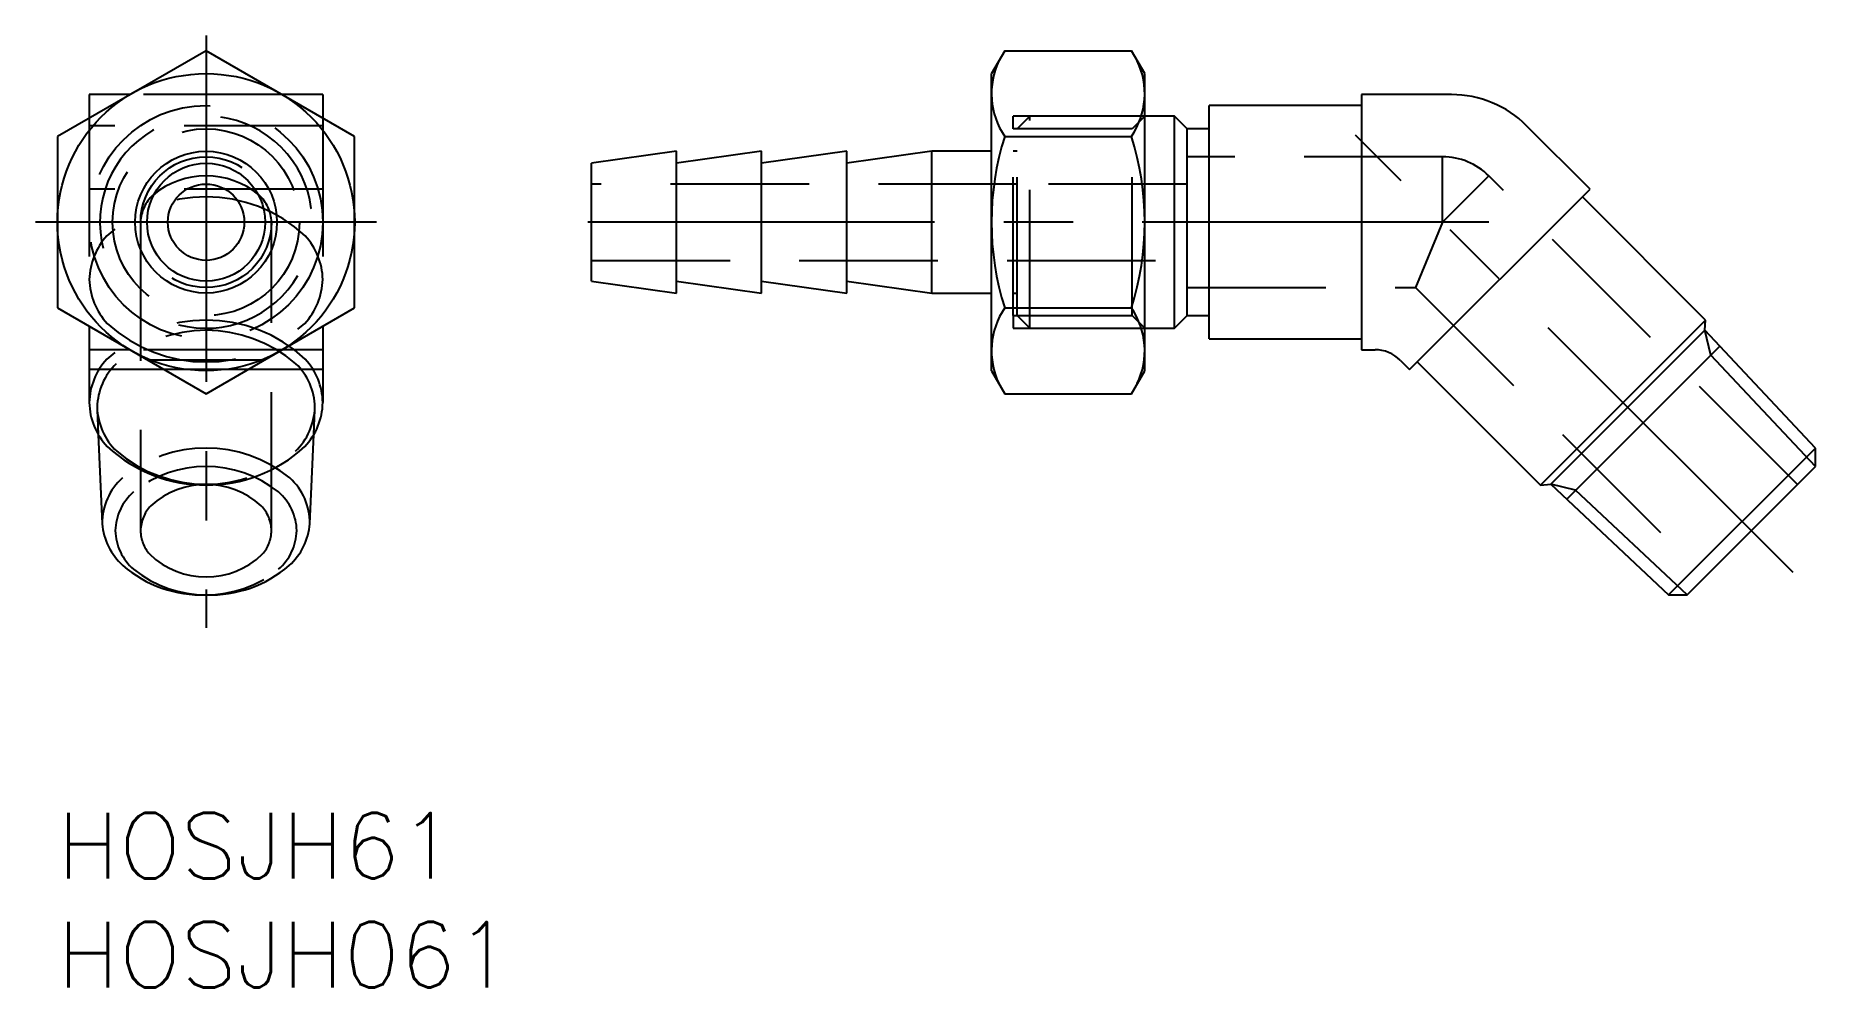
# Model space of a CAD drawing. Extents: x -1 to 80.6, y -8 to 35.6.
import ezdxf

# ---------------------------------------------------------------- set-up
doc = ezdxf.new("R2010")
doc.units = 0
doc.header["$LTSCALE"] = 0.5
doc.linetypes.add('CENTER', pattern=[50.8, 31.75, -6.35, 6.35, -6.35])
doc.linetypes.add('DASHED', pattern=[19.05, 12.7, -6.35])
for name, color, linetype in [('MSM_CENTER', 1, 'CENTER'), ('MSM_CONTINUOUS', 7, 'CONTINUOUS'), ('MSM_DASHED', 4, 'DASHED'), ('MSM_NARROW', 5, 'CONTINUOUS'), ('MSM_PART_NUMBER', 7, 'CONTINUOUS')]:
    doc.layers.add(name, color=color, linetype=linetype)
doc.styles.get("Standard").update_dxf_attribs({"font": 'txt.shx', "height": 3, "bigfont": 'bigfont.shx'})

msp = doc.modelspace()

# ---------------------------------------------------------------- linework, layer by layer
at = {"layer": 'MSM_CENTER'}
for p, q in [((6.81, 35.637), (6.81, 8.482)), ((79.529, 11.021), (59.473, 31.077)), ((14.619, 27.082), (-1, 27.082)), ((65.585, 27.082), (22.518, 27.082))]:
    msp.add_line(p, q, dxfattribs=at)
at = {"layer": 'MSM_CONTINUOUS'}
for p, q in [((6.81, 34.945), (0, 31.014)), ((13.619, 31.014), (6.81, 34.945)), ((43.406, 34.945), (42.798, 33.892)), ((43.406, 34.945), (49.21, 34.945)), ((49.818, 33.892), (49.21, 34.945)), ((42.798, 20.273), (42.798, 33.892)), ((49.818, 20.273), (49.818, 33.892)), ((1.459, 32.932), (1.459, 31.856)), ((3.323, 32.932), (1.459, 32.932)), ((12.16, 32.932), (10.296, 32.932)), ((12.16, 32.932), (12.16, 31.856)), ((59.758, 32.932), (59.758, 21.232)), ((63.874, 32.932), (59.758, 32.932)), ((51.187, 31.946), (49.818, 31.946)), ((51.768, 31.365), (51.187, 31.946)), ((51.187, 22.218), (51.187, 31.946)), ((59.758, 32.433), (52.768, 32.433)), ((52.768, 21.732), (52.768, 32.433)), ((0, 31.014), (0, 23.151)), ((13.619, 23.151), (13.619, 31.014)), ((43.406, 31.014), (49.21, 31.014)), ((51.768, 22.799), (51.768, 31.365)), ((52.768, 31.363), (51.768, 31.363)), ((70.228, 28.596), (67.317, 31.506)), ((28.368, 30.332), (24.468, 29.784)), ((28.368, 23.832), (28.368, 30.332)), ((32.268, 30.332), (28.368, 29.784)), ((36.168, 30.332), (32.268, 29.784)), ((32.268, 23.832), (32.268, 30.332)), ((36.168, 23.832), (36.168, 30.332)), ((40.068, 30.332), (36.168, 29.784)), ((42.798, 30.332), (40.068, 30.332)), ((40.068, 23.832), (40.068, 30.332)), ((24.468, 24.38), (24.468, 29.784)), ((61.955, 20.322), (70.228, 28.596)), ((75.522, 22.595), (69.874, 28.242)), ((24.468, 24.38), (28.368, 23.832)), ((28.368, 24.38), (32.268, 23.832)), ((32.268, 24.38), (36.168, 23.832)), ((36.168, 24.38), (40.068, 23.832)), ((40.068, 23.832), (42.798, 23.832)), ((0, 23.151), (6.81, 19.219)), ((6.81, 19.219), (13.619, 23.151)), ((43.406, 23.151), (49.21, 23.151)), ((1.459, 22.308), (1.459, 18.812)), ((12.16, 22.308), (12.16, 18.812)), ((49.818, 22.218), (51.187, 22.218)), ((51.187, 22.218), (51.768, 22.799)), ((51.768, 22.802), (52.768, 22.802)), ((67.955, 15.028), (75.522, 22.595)), ((68.425, 15.069), (75.481, 22.125)), ((75.481, 22.125), (75.522, 22.595)), ((80.55, 16.729), (75.481, 22.125)), ((3.323, 21.232), (1.459, 21.232)), ((12.16, 21.232), (10.296, 21.232)), ((52.768, 21.732), (59.758, 21.732)), ((59.758, 21.232), (60.374, 21.232)), ((61.519, 20.758), (61.955, 20.322)), ((62.308, 20.676), (67.955, 15.028)), ((4.899, 20.322), (1.459, 20.322)), ((12.16, 20.322), (8.72, 20.322)), ((42.798, 20.273), (43.406, 19.219)), ((49.21, 19.219), (49.818, 20.273)), ((43.406, 19.219), (49.21, 19.219)), ((1.873, 17.352), (2.054, 13.259)), ((11.565, 13.259), (11.746, 17.352)), ((73.822, 10), (80.55, 16.729)), ((80.55, 15.88), (80.55, 16.729)), ((74.67, 10), (80.55, 15.88)), ((67.955, 15.028), (68.425, 15.069)), ((68.425, 15.069), (73.822, 10)), ((73.822, 10), (74.67, 10))]:
    msp.add_line(p, q, dxfattribs=at)
for radius in [6.81, 3.25, 2.702, 1.75]:
    msp.add_circle((6.81, 27.082), radius, dxfattribs=at)
for centre, radius, start, end in [((46.279, 32.98), 3.481, 154.38425, 214.38425), ((46.337, 32.98), 3.481, 325.61575, 25.61575), ((63.874, 28.062), 4.87, 45, 90), ((55.809, 27.082), 13.011, 162.41205, 197.58795), ((36.807, 27.082), 13.011, 342.41205, 17.58795), ((46.279, 21.185), 3.481, 145.61575, 205.61575), ((46.337, 21.185), 3.481, 334.38425, 34.38425), ((60.374, 19.612), 1.62, 45, 90), ((4.486, 18.871), 3.027, 181.12412, 223.31396), ((9.133, 18.871), 3.027, 316.68604, 358.87588), ((6.81, 21.712), 6.684, 227.3715, 312.6285), ((4.875, 13.467), 2.828, 184.20148, 228.53105), ((8.744, 13.467), 2.828, 311.46895, 355.79852), ((6.602, 15.467), 5.471, 228.85744, 272.17763), ((7.017, 15.467), 5.471, 267.82237, 311.14256)]:
    msp.add_arc(centre, radius, start, end, dxfattribs=at)
at = {"layer": 'MSM_DASHED'}
for p, q in [((10.296, 32.932), (3.323, 32.932)), ((1.459, 31.856), (1.459, 22.308)), ((12.16, 31.856), (12.16, 22.308)), ((49.818, 31.946), (43.798, 31.946)), ((43.798, 31.365), (43.798, 31.946)), ((44.549, 31.946), (43.968, 31.365)), ((44.549, 22.218), (44.549, 31.946)), ((49.818, 31.946), (49.237, 31.365)), ((12.16, 31.506), (1.459, 31.506)), ((49.237, 31.365), (43.798, 31.365)), ((43.798, 22.799), (43.798, 31.365)), ((43.968, 22.799), (43.968, 31.365)), ((49.237, 22.799), (49.237, 31.365)), ((43.968, 30.332), (43.798, 30.332)), ((63.468, 30.082), (51.768, 30.082)), ((63.468, 27.082), (63.468, 30.082)), ((12.16, 28.596), (1.459, 28.596)), ((43.968, 28.832), (24.468, 28.832)), ((51.768, 28.832), (43.968, 28.832)), ((63.468, 27.082), (65.589, 29.204)), ((79.731, 15.062), (65.589, 29.204)), ((3.81, 27.082), (3.81, 12.94)), ((9.81, 12.94), (9.81, 27.082)), ((63.468, 27.082), (62.225, 24.082)), ((24.468, 25.332), (43.968, 25.332)), ((43.968, 25.332), (51.768, 25.332)), ((43.798, 23.832), (43.968, 23.832)), ((51.768, 24.082), (62.225, 24.082)), ((62.225, 24.082), (75.489, 10.819)), ((43.798, 22.799), (49.237, 22.799)), ((43.798, 22.799), (43.798, 22.218)), ((43.798, 22.218), (49.818, 22.218)), ((43.968, 22.799), (44.549, 22.218)), ((49.237, 22.799), (49.818, 22.218)), ((10.296, 21.232), (3.323, 21.232)), ((9.474, 20.758), (4.145, 20.758)), ((8.72, 20.322), (4.899, 20.322)), ((1.823, 18.487), (1.873, 17.352)), ((11.746, 17.352), (11.796, 18.487))]:
    msp.add_line(p, q, dxfattribs=at)
for radius in [5.35, 4.28, 3]:
    msp.add_circle((6.81, 27.082), radius, dxfattribs=at)
for centre, radius, start, end in [((6.81, 27.082), 4.864, 255, 195), ((63.468, 27.082), 3, 45, 90), ((6.81, 25.4), 3.804, 50.30773, 129.69227), ((6.81, 21.571), 6.672, 47.03194, 132.96806), ((5.566, 27.03), 1.758, 132.45486, 178.29382), ((8.053, 27.03), 1.758, 1.70618, 47.54514), ((4.594, 24.355), 3.137, 138.0252, 178.0937), ((9.025, 24.355), 3.137, 1.9063, 41.9748), ((4.603, 24.566), 3.146, 181.95354, 222.48454), ((9.016, 24.566), 3.146, 317.51546, 358.04646), ((6.81, 15.923), 6.672, 47.03194, 132.96806), ((6.81, 27.359), 6.684, 227.3715, 312.6285), ((6.81, 15.837), 6.288, 49.11526, 130.88474), ((4.492, 18.749), 3.033, 137.31044, 178.80846), ((4.673, 18.536), 2.853, 133.93373, 178.76872), ((8.946, 18.536), 2.853, 1.23128, 46.06627), ((9.127, 18.749), 3.033, 1.19154, 42.68956), ((4.749, 18.69), 2.93, 181.82588, 226.08021), ((8.87, 18.69), 2.93, 313.91979, 358.17412), ((6.81, 21.37), 6.3, 229.48657, 310.51343), ((6.81, 10.685), 6.043, 50.63921, 129.36079), ((6.81, 10.584), 5.297, 51.22331, 128.77669), ((4.825, 13.293), 2.771, 131.8281, 180.69333), ((5.07, 12.879), 2.419, 130.70273, 178.54727), ((6.81, 11.309), 3.752, 47.61846, 132.38154), ((8.549, 12.879), 2.419, 1.45273, 49.29727), ((8.794, 13.293), 2.771, 359.30667, 48.1719), ((5.523, 12.901), 1.714, 136.48359, 178.67324), ((8.096, 12.901), 1.714, 1.32676, 43.51641), ((5.089, 13.011), 2.438, 181.65163, 229.09837), ((5.483, 12.968), 1.674, 180.93709, 220.91719), ((8.136, 12.968), 1.674, 319.08281, 359.06291), ((8.53, 13.011), 2.438, 310.90163, 358.34837), ((6.81, 14.535), 3.717, 225.79634, 314.20366), ((6.81, 15.297), 5.297, 231.22331, 308.77669)]:
    msp.add_arc(centre, radius, start, end, dxfattribs=at)
at = {"layer": 'MSM_NARROW'}
for p, q in [((75.755, 20.985), (75.481, 22.125)), ((69.155, 14.384), (76.166, 21.396)), ((80.55, 15.88), (75.755, 20.985)), ((69.565, 14.795), (68.425, 15.069)), ((74.67, 10), (69.565, 14.795))]:
    msp.add_line(p, q, dxfattribs=at)

# ---------------------------------------------------------------- texts
at = {"layer": 'MSM_PART_NUMBER'}
for s, p in [('HOSJH61', (0, -3)), ('HOSJH061', (0, -8))]:
    msp.add_text(s, height=3, dxfattribs=at).set_placement(p)

doc.saveas('drawing.dxf')
